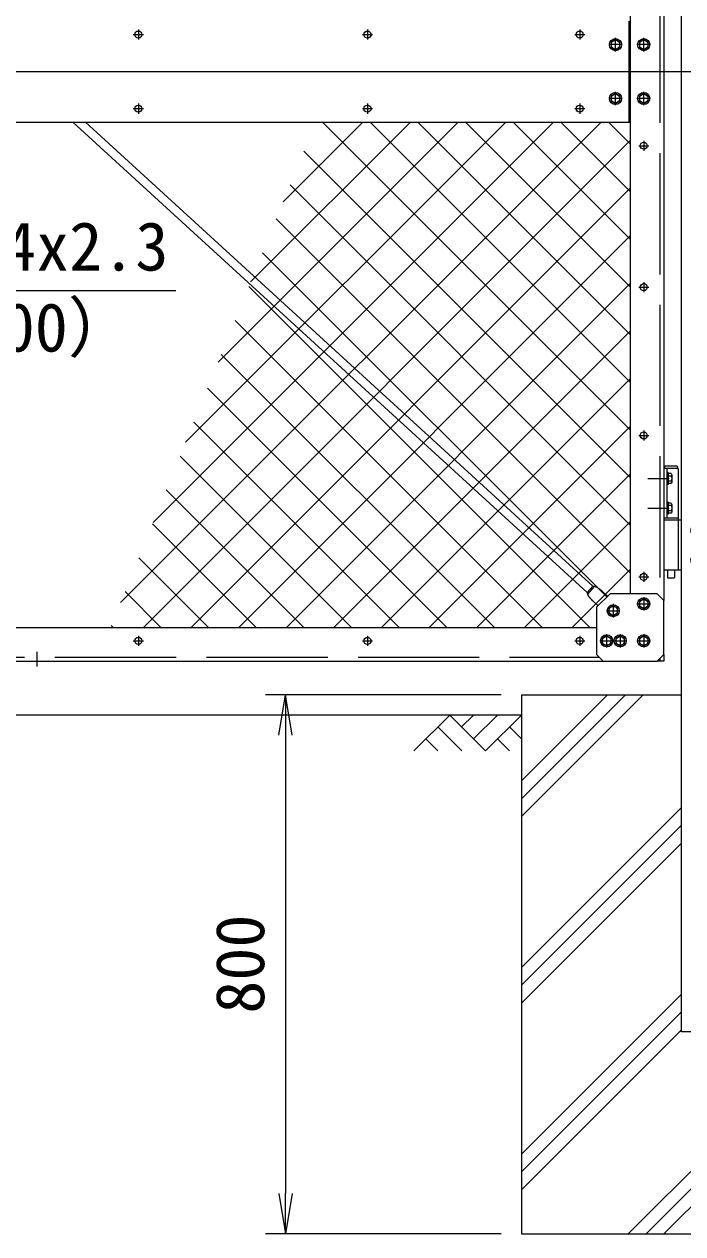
# Model space of a CAD drawing. Units: millimetres, scale not verified. Extents: x -6300 to 6300, y -4455 to 4455.
# Drawn here: x -1087 to -110, y -975 to 820 of the extents above; entities that cross this region are included whole.
import ezdxf
from ezdxf.enums import TextEntityAlignment as Align

# ---------------------------------------------------------------- set-up
doc = ezdxf.new("R2010")
doc.units = ezdxf.units.MM
doc.header["$LTSCALE"] = 30
doc.linetypes.add('DASHED', pattern=[7.5, 6, -1.5])
doc.linetypes.add('USER1', pattern=[50.8, 31.75, -6.35, 6.35, -6.35])
for name, color, linetype, lineweight in [('0-0_D-STR1', 1, 'Continuous', 18), ('0-1_D-BMK', 2, 'USER1', 13), ('0-2_D-STR4', 7, 'Continuous', 9), ('0-3_D-BGD', 7, 'Continuous', 9), ('0-4_D-DCR-HCH', 7, 'Continuous', 9), ('0-5_D-STR-DIM', 7, 'Continuous', 9), ('0-6_0', 7, 'Continuous', 9), ('0-7_D-STR3', 3, 'Continuous', 13), ('0-8_D-STR2', 7, 'Continuous', 9), ('0-9_D-STR-TXT', 7, 'Continuous', 9)]:
    doc.layers.add(name, color=color, linetype=linetype, lineweight=lineweight)
doc.styles.add('ＭＳ ゴシック', font='')
doc.styles.get('ＭＳ ゴシック').set_extended_font_data('MS Gothic')

# ---------------------------------------------------------------- blocks, each defined once
blk = doc.blocks.new('_Open')
at = {"layer": '0-6_0'}
blk.add_line((-30, 5), (0, 0), dxfattribs=at)
blk.add_lwpolyline([(-30, -5), (0, 0), (-30, 0)], dxfattribs=at)
blk = doc.blocks.new('U52')
at = {"layer": '0-1_D-BMK'}
for p, q in [((300, 0), (-300, 0)), ((0, -300), (0, 300))]:
    blk.add_line(p, q, dxfattribs=at)
at = {"layer": '0-7_D-STR3'}
blk.add_lwpolyline([(194.9, 112.5), (0, 225), (-194.9, 112.5), (-194.9, -112.5), (0, -225), (194.9, -112.5)], close=True, dxfattribs=at)
for radius in [270, 194.9]:
    blk.add_circle((0, 0), radius, dxfattribs=at)
blk = doc.blocks.new('U71')
at = {"layer": '0-7_D-STR3'}
blk.add_line((2700, -2400), (2100, -3000), dxfattribs=at)
blk.add_lwpolyline([(2700, -2400), (2700, -300), (2400, 0), (0, 0), (-300, -300), (-300, -2700), (0, -3000), (2100, -3000)], dxfattribs=at)
at = {"layer": '0-5_D-STR-DIM'}
for p in [(600, -900), (1650.1, -900), (2250.1, -900), (1956.2, -2243.8), (600, -2550)]:
    blk.add_blockref('U52', p, dxfattribs=at)
blk = doc.blocks.new('U74')
at = {"layer": '0-1_D-BMK'}
for p, q in [((721.6, -450), (-409.6, -450)), ((721.6, -1770), (-409.6, -1770))]:
    blk.add_line(p, q, dxfattribs=at)
at = {"layer": '0-7_D-STR3'}
for p, q in [((-630, 0), (0, 0)), ((-630, 0), (-630, -4530)), ((-75, 120), (-555, 120)), ((-555, 0), (-75, 0)), ((-135, 0), (-135, -2220)), ((0, 0), (0, -4530)), ((-348, -281.1), (-348, -618.9)), ((-315.6, -225), (-183, -225)), ((-315.6, -337.2), (-183, -337.2)), ((-183, -180), (-135, -180)), ((-183, -225), (-183, -675)), ((-135, -180), (-135, -720)), ((-315.6, -562.8), (-183, -562.8)), ((-315.6, -675), (-183, -675)), ((-348, -1601.1), (-348, -1938.9)), ((-315.6, -1545), (-183, -1545)), ((-183, -1500), (-135, -1500)), ((-183, -1545), (-183, -1995)), ((-135, -1500), (-135, -2040)), ((-315.6, -1657.2), (-183, -1657.2)), ((-315.6, -1882.8), (-183, -1882.8)), ((-315.6, -1995), (-183, -1995)), ((-1455, -2535), (-1650, -2647.2)), ((-1650, -2647.2), (-1650, -2872.8)), ((-1455, -2535), (-1260, -2647.2)), ((-1260, -2647.2), (-1260, -2872.8)), ((-780, -2310), (-630, -2310)), ((-630, -2220), (0, -2220)), ((-630, -2310), (0, -2310)), ((-1455, -2985), (-1650, -2872.8)), ((-1455, -2985), (-1260, -2872.8)), ((-1455, -3855), (-1650, -3967.2)), ((-1650, -4192.8), (-1650, -3967.2)), ((-1455, -4305), (-1650, -4192.8)), ((-1455, -3855), (-1260, -3967.2)), ((-1455, -4305), (-1260, -4192.8)), ((-1260, -4192.8), (-1260, -3967.2)), ((-780, -4530), (-630, -4530)), ((-630, -4530), (0, -4530)), ((-475.5, -4530), (-475.5, -4860)), ((-154.5, -4530), (-154.5, -4860)), ((-475.5, -4860), (-445.5, -4890)), ((-445.5, -4890), (-184.5, -4890)), ((-184.5, -4890), (-154.5, -4860))]:
    blk.add_line(p, q, dxfattribs=at)
for points in [[(-183, -180), (-183, -720), (-135, -720)], [(-183, -1500), (-183, -2040), (-135, -2040)]]:
    blk.add_lwpolyline(points, dxfattribs=at)
for centre, radius in [((-1455, -2760), 270), ((-1455, -2760), 195), ((-1455, -4080), 270), ((-1455, -4080), 195)]:
    blk.add_circle(centre, radius, dxfattribs=at)
for centre, radius, start, end in [((-537.5, 60), 62.5, 106.2602, 253.7398), ((-92.5, 60), 62.5, 286.2602, 73.7398), ((-283.2, -281.1), 64.8, 120, 240), ((-135.6, -450), 212.4, 147.93138, 212.06862), ((-283.2, -618.9), 64.8, 120, 240), ((-283.2, -1601.1), 64.8, 120, 240), ((-135.6, -1770), 212.4, 147.93138, 212.06862), ((-283.2, -1938.9), 64.8, 120, 240)]:
    blk.add_arc(centre, radius, start, end, dxfattribs=at)

msp = doc.modelspace()

# ---------------------------------------------------------------- linework, layer by layer
at = {"layer": '0-0_D-STR1', "linetype": 'DASHED'}
for p, q in [((-144.01, 1528.73), (-144.01, -29.27)), ((-1942.01, -119.27), (-234.01, -119.27)), ((-144.01, -121.27), (-144.01, -125.27))]:
    msp.add_line(p, q, dxfattribs=at)
at = {"layer": '0-0_D-STR1'}
for p, q in [((-138.01, 1534.73), (-138.01, -35.27)), ((-188.01, 1524.73), (-188.01, -25.27)), ((-190.01, 824.73), (-190.01, 674.73)), ((-1988.01, 674.73), (-188.01, 674.73)), ((-1938.01, -75.27), (-238.01, -75.27)), ((-1948.01, -125.27), (-228.01, -125.27)), ((-138.01, -125.27), (-148.01, -125.27)), ((-138.01, -115.27), (-138.01, -125.27))]:
    msp.add_line(p, q, dxfattribs=at)
msp.add_lwpolyline([(12.99, -675.27), (-112.01, -675.27), (-112.01, 2048.73)], dxfattribs=at)
at = {"layer": '0-1_D-BMK'}
for p, q in [((-918.01, 812.17), (-918.01, 797.29)), ((-578.01, 812.17), (-578.01, 797.29)), ((-263.01, 812.17), (-263.01, 797.29)), ((-925.45, 804.73), (-910.57, 804.73)), ((-585.45, 804.73), (-570.57, 804.73)), ((-270.45, 804.73), (-255.57, 804.73)), ((-918.01, 702.17), (-918.01, 687.29)), ((-578.01, 702.17), (-578.01, 687.29)), ((-263.01, 702.17), (-263.01, 687.29)), ((-925.45, 694.73), (-910.57, 694.73)), ((-585.45, 694.73), (-570.57, 694.73)), ((-270.45, 694.73), (-255.57, 694.73)), ((-168.01, 647.17), (-168.01, 632.29)), ((-175.45, 639.73), (-160.57, 639.73)), ((-168.01, 437.17), (-168.01, 422.29)), ((-175.45, 429.73), (-160.57, 429.73)), ((-168.01, 217.17), (-168.01, 202.29)), ((-175.45, 209.73), (-160.57, 209.73)), ((-168.01, 7.17), (-168.01, -7.71)), ((-175.45, -0.27), (-160.57, -0.27)), ((-918.01, -87.83), (-918.01, -102.71)), ((-578.01, -87.83), (-578.01, -102.71)), ((-263.01, -87.83), (-263.01, -102.71)), ((-925.45, -95.27), (-910.57, -95.27)), ((-585.45, -95.27), (-570.57, -95.27)), ((-270.45, -95.27), (-255.57, -95.27)), ((-1068.01, -133.27), (-1068.01, -111.27))]:
    msp.add_line(p, q, dxfattribs=at)
at = {"layer": '0-2_D-STR4'}
for p, q in [((-349.51, -175.27), (-349.51, -975.27)), ((-349.51, -175.27), (-112.01, -175.27)), ((-349.51, -975.27), (250.49, -975.27))]:
    msp.add_line(p, q, dxfattribs=at)
at = {"layer": '0-3_D-BGD'}
msp.add_line((-349.51, -205.27), (-1993.51, -205.27), dxfattribs=at)
at = {"layer": '0-4_D-DCR-HCH'}
for p, q in [((-349.51, -356.06), (-168.71, -175.27)), ((-349.51, -329.54), (-195.23, -175.27)), ((-349.51, -303.03), (-221.75, -175.27)), ((-455.93, -205.27), (-509.14, -258.48)), ((-455.93, -205.27), (-402.72, -258.48)), ((-438.19, -223), (-420.45, -205.27)), ((-420.45, -240.74), (-384.98, -205.27)), ((-402.72, -258.48), (-349.51, -205.27)), ((-473.67, -223), (-438.03, -258.48)), ((-367.24, -223), (-349.51, -240.66)), ((-491.4, -240.74), (-473.59, -258.48)), ((-384.98, -240.74), (-367.16, -258.48)), ((-349.51, -579.95), (-112.01, -342.45)), ((-349.51, -606.47), (-112.01, -368.97)), ((-349.51, -632.98), (-112.01, -395.48)), ((-190.97, -975.27), (250.49, -533.8)), ((-164.46, -975.27), (250.49, -560.32)), ((-137.94, -975.27), (250.49, -586.83)), ((-349.51, -856.87), (-112.01, -619.37)), ((-349.51, -883.39), (-112.01, -645.89)), ((-349.51, -909.91), (-112.01, -672.41))]:
    msp.add_line(p, q, dxfattribs=at)
at = {"layer": '0-5_D-STR-DIM'}
for p, q in [((-1585.26, 749.73), (542.99, 749.73)), ((-1585.26, 749.73), (542.99, 749.73)), ((-379.51, -175.27), (-729.51, -175.27)), ((-699.51, -235.27), (-699.51, -915.27)), ((-379.51, -975.27), (-729.51, -975.27))]:
    msp.add_line(p, q, dxfattribs=at)
at = {"layer": '0-7_D-STR3'}
for p, q in [((-1015.38, 674.73), (-251.98, -23.24)), ((-996.56, 674.73), (-243.41, -13.87)), ((-243.41, -13.87), (-251.98, -23.24)), ((-240.94, -14.14), (-251.49, -25.67)), ((-235.75, -43.02), (-244.11, -35.38)), ((-221.6, -28.86), (-230.61, -20.62))]:
    msp.add_line(p, q, dxfattribs=at)
for points in [[(-243.41, -13.87), (-243.16, -13.89), (-242.92, -13.91), (-242.67, -13.93), (-242.42, -13.95), (-242.18, -13.98), (-241.93, -14), (-241.69, -14.03), (-241.44, -14.06), (-241.2, -14.09), (-240.96, -14.13), (-240.72, -14.18), (-240.48, -14.23), (-240.24, -14.29), (-240.01, -14.36), (-239.78, -14.43), (-239.55, -14.51), (-239.32, -14.6), (-239.09, -14.69), (-238.87, -14.79), (-238.65, -14.89), (-238.43, -15), (-238.21, -15.11), (-237.99, -15.23), (-237.78, -15.35), (-237.56, -15.48), (-237.35, -15.6), (-237.14, -15.74), (-236.93, -15.87), (-236.72, -16.01), (-236.51, -16.15), (-236.31, -16.29), (-236.1, -16.44), (-235.9, -16.58), (-235.69, -16.73), (-235.49, -16.87), (-235.29, -17.02), (-235.09, -17.17), (-234.89, -17.31), (-234.69, -17.46)], [(-234.69, -17.46), (-234.49, -17.61), (-234.29, -17.76), (-234.09, -17.9), (-233.89, -18.05), (-233.69, -18.2), (-233.49, -18.35), (-233.3, -18.49), (-233.1, -18.64), (-232.91, -18.79), (-232.71, -18.94), (-232.52, -19.09), (-232.33, -19.24), (-232.13, -19.39), (-231.94, -19.54), (-231.75, -19.69), (-231.56, -19.85), (-231.37, -20), (-231.18, -20.15), (-230.99, -20.31), (-230.8, -20.46), (-230.61, -20.62)], [(-251.98, -23.24), (-251.93, -23.48), (-251.89, -23.72), (-251.85, -23.97), (-251.8, -24.21), (-251.76, -24.45), (-251.71, -24.7), (-251.66, -24.94), (-251.61, -25.18), (-251.55, -25.42), (-251.49, -25.65), (-251.42, -25.89), (-251.35, -26.12), (-251.27, -26.35), (-251.18, -26.58), (-251.09, -26.8), (-250.99, -27.03), (-250.88, -27.24), (-250.77, -27.46), (-250.66, -27.67), (-250.53, -27.89), (-250.4, -28.1), (-250.27, -28.3), (-250.14, -28.51), (-250, -28.71), (-249.85, -28.91), (-249.7, -29.11), (-249.55, -29.31), (-249.4, -29.51), (-249.24, -29.71), (-249.09, -29.9), (-248.93, -30.09), (-248.76, -30.28), (-248.6, -30.48), (-248.44, -30.67), (-248.27, -30.85), (-248.11, -31.04), (-247.94, -31.23), (-247.78, -31.42), (-247.62, -31.6)], [(-247.62, -31.6), (-247.45, -31.79), (-247.29, -31.98), (-247.12, -32.16), (-246.96, -32.34), (-246.79, -32.53), (-246.63, -32.71), (-246.46, -32.89), (-246.3, -33.07), (-246.13, -33.26), (-245.97, -33.44), (-245.8, -33.62), (-245.63, -33.8), (-245.47, -33.97), (-245.3, -34.15), (-245.13, -34.33), (-244.96, -34.51), (-244.79, -34.68), (-244.62, -34.86), (-244.45, -35.03), (-244.28, -35.21), (-244.11, -35.38)]]:
    msp.add_lwpolyline(points, dxfattribs=at)
for centre in [(-918.01, 804.73), (-578.01, 804.73), (-263.01, 804.73), (-918.01, 694.73), (-578.01, 694.73), (-263.01, 694.73), (-168.01, 639.73), (-168.01, 429.73), (-168.01, 209.73), (-168.01, -0.27), (-918.01, -95.27), (-578.01, -95.27), (-263.01, -95.27)]:
    msp.add_circle(centre, 5.25, dxfattribs=at)
at = {"layer": '0-8_D-STR2'}
for p, q in [((-944.3, -38.36), (-231.21, 674.73)), ((-896.06, 80.6), (-301.92, 674.73)), ((-847.81, 199.55), (-372.63, 674.73)), ((-799.57, 318.51), (-443.34, 674.73)), ((-751.32, 437.46), (-514.05, 674.73)), ((-703.08, 556.42), (-584.76, 674.73)), ((-188.01, 218.1), (-644.63, 674.73)), ((-188.01, 288.81), (-573.92, 674.73)), ((-188.01, 359.53), (-503.21, 674.73)), ((-188.01, 430.24), (-432.5, 674.73)), ((-188.01, 500.95), (-361.79, 674.73)), ((-188.01, 571.66), (-291.08, 674.73)), ((-188.01, 642.37), (-220.37, 674.73)), ((-910.5, -75.27), (-188.01, 647.23)), ((-188.01, 147.39), (-672.48, 631.87)), ((-839.79, -75.27), (-188.01, 576.52)), ((-188.01, 76.68), (-692.88, 581.56)), ((-188.01, 5.97), (-713.29, 531.25)), ((-769.08, -75.27), (-188.01, 505.81)), ((-222.74, -30), (-733.69, 480.95)), ((-698.37, -75.27), (-188.01, 435.1)), ((-248.19, -75.27), (-754.09, 430.64)), ((-318.9, -75.27), (-774.5, 380.33)), ((-627.66, -75.27), (-188.01, 364.39)), ((-389.61, -75.27), (-794.9, 330.02)), ((-556.95, -75.27), (-188.01, 293.67)), ((-460.32, -75.27), (-815.3, 279.72)), ((-531.03, -75.27), (-835.7, 229.41)), ((-486.24, -75.27), (-188.01, 222.96)), ((-601.74, -75.27), (-856.11, 179.1)), ((-415.53, -75.27), (-188.01, 152.25)), ((-672.45, -75.27), (-876.51, 128.79)), ((-743.16, -75.27), (-896.91, 78.48)), ((-344.81, -75.27), (-188.01, 81.54)), ((-813.87, -75.27), (-917.32, 28.18)), ((-274.1, -75.27), (-188.01, 10.83)), ((-884.58, -75.27), (-937.72, -22.13)), ((-955.29, -75.27), (-958.12, -72.44))]:
    msp.add_line(p, q, dxfattribs=at)
at = {"layer": '0-9_D-STR-TXT'}
msp.add_lwpolyline([(-862.37, 424.43), (-1711.9, 424.43), (-1940.98, 731.13)], dxfattribs=at)

# ---------------------------------------------------------------- block references
at = {"layer": '0-5_D-STR-DIM', "yscale": 0.03333333}
for name, p, xscale in [('U52', (-210.01, 789.73), 0.03333333), ('U52', (-168.01, 789.73), 0.03333333), ('U52', (-210.01, 709.73), 0.03333333), ('U52', (-168.01, 709.73), 0.03333333), ('U74', (-138.01, 160.73), -0.03333333)]:
    msp.add_blockref(name, p, dxfattribs=dict(at, xscale=xscale))
at = {"layer": '0-5_D-STR-DIM'}
for name, p, xscale, yscale, rotation in [('U71', (-148.01, -125.27), 0.03333333, 0.03333333, 180), ('_Open', (-699.51, -175.27), 2, 2, 90), ('_Open', (-699.51, -975.27), 2, 2, 270)]:
    msp.add_blockref(name, p, dxfattribs=dict(at, xscale=xscale, yscale=yscale, rotation=rotation))

# ---------------------------------------------------------------- texts
at = {"layer": '0-5_D-STR-DIM', "style": 'ＭＳ ゴシック'}
msp.add_text('800', height=72.14, rotation=90, dxfattribs=at).set_placement((-709.63, -648.58), align=Align.BOTTOM_LEFT)
at = {"layer": '0-9_D-STR-TXT', "style": 'ＭＳ ゴシック'}
for s, p in [('カンヌキ φ34x2.3', (-1685.09, 432.8)), ('（L=900）', (-1366.4, 312.53))]:
    msp.add_text(s, height=72.14, dxfattribs=at).set_placement(p, align=Align.BOTTOM_LEFT)

doc.saveas('drawing.dxf')
